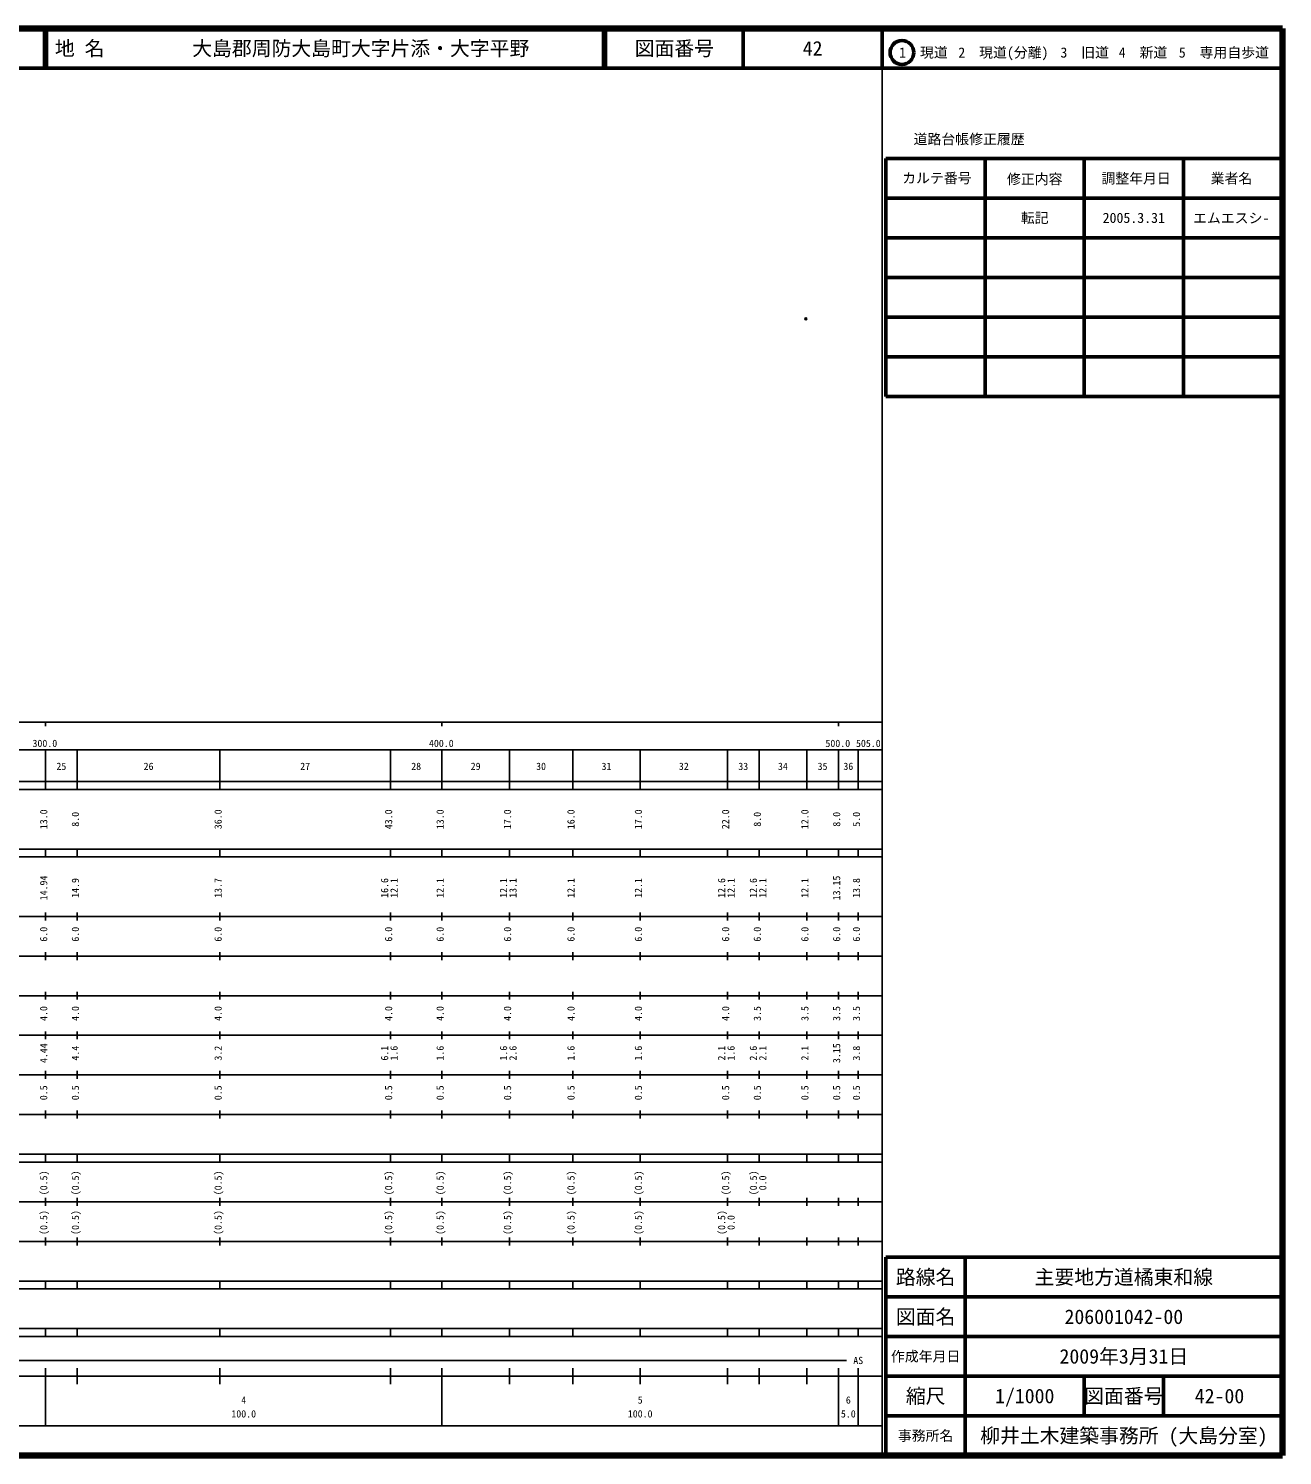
# Model space of a CAD drawing. Units: millimetres on the paper. Extents: x 40 to 680, y 20 to 380.
# Drawn here: x 363.7 to 680, y 20 to 380 of the extents above; entities that cross this region are included whole.
import ezdxf
from ezdxf.enums import TextEntityAlignment as Align

# ---------------------------------------------------------------- set-up
doc = ezdxf.new("R2010")
doc.units = ezdxf.units.MM
doc.header["$PDMODE"] = 32
doc.header["$PDSIZE"] = 0.5
doc.layers.add('M-OTRS', color=6, linetype='Continuous')
doc.layers.add('M-TTL-TXT', color=7, linetype='Continuous')
for name, color, linetype, lineweight in [('M-TTL', 2, 'Continuous', 140), ('M-TTL-BAND', 7, 'Continuous', 25), ('M-TTL-FRAM', 2, 'Continuous', 50), ('M-TTL-LINE', 7, 'Continuous', 50)]:
    doc.layers.add(name, color=color, linetype=linetype, lineweight=lineweight)
doc.styles.add('ＭＳ ゴシック', font='')
doc.styles.get('ＭＳ ゴシック').set_extended_font_data('MS Gothic')

msp = doc.modelspace()

# ---------------------------------------------------------------- linework, layer by layer
at = {"layer": 'M-OTRS'}
msp.add_point((559.784, 306.729), dxfattribs=at)
at = {"layer": 'M-TTL'}
for p, q in [((680, 380), (40, 380)), ((680, 20), (680, 380)), ((40, 20), (680, 20))]:
    msp.add_line(p, q, dxfattribs=at)
at = {"layer": 'M-TTL-BAND'}
for p, q in [((579, 20), (579, 370)), ((40, 205), (579, 205)), ((368, 205), (368, 204)), ((468, 205), (468, 204)), ((568, 205), (568, 204)), ((68, 198), (579, 198)), ((368, 188), (368, 198)), ((376, 188), (376, 198)), ((412, 188), (412, 198)), ((455, 188), (455, 198)), ((468, 188), (468, 198)), ((485, 188), (485, 198)), ((501, 188), (501, 198)), ((518, 188), (518, 198)), ((540, 188), (540, 198)), ((548, 188), (548, 198)), ((560, 188), (560, 198)), ((568, 188), (568, 198)), ((573, 188), (573, 198)), ((40, 190), (579, 190)), ((40, 188), (579, 188)), ((40, 173), (579, 173)), ((368, 171), (368, 173)), ((376, 171), (376, 173)), ((412, 171), (412, 173)), ((455, 171), (455, 173)), ((468, 171), (468, 173)), ((485, 171), (485, 173)), ((501, 171), (501, 173)), ((518, 171), (518, 173)), ((540, 171), (540, 173)), ((548, 171), (548, 173)), ((560, 171), (560, 173)), ((568, 171), (568, 173)), ((573, 171), (573, 173)), ((40, 171), (579, 171)), ((40, 156), (579, 156)), ((368, 155), (368, 157)), ((376, 155), (376, 157)), ((412, 155), (412, 157)), ((455, 155), (455, 157)), ((468, 155), (468, 157)), ((485, 155), (485, 157)), ((501, 155), (501, 157)), ((518, 155), (518, 157)), ((540, 155), (540, 157)), ((548, 155), (548, 157)), ((560, 155), (560, 157)), ((568, 155), (568, 157)), ((573, 155), (573, 157)), ((46, 146), (579, 146)), ((368, 145), (368, 147)), ((376, 145), (376, 147)), ((412, 145), (412, 147)), ((455, 145), (455, 147)), ((468, 145), (468, 147)), ((485, 145), (485, 147)), ((501, 145), (501, 147)), ((518, 145), (518, 147)), ((540, 145), (540, 147)), ((548, 145), (548, 147)), ((560, 145), (560, 147)), ((568, 145), (568, 147)), ((573, 145), (573, 147)), ((368, 135), (368, 137)), ((376, 135), (376, 137)), ((412, 135), (412, 137)), ((455, 135), (455, 137)), ((468, 135), (468, 137)), ((485, 135), (485, 137)), ((501, 135), (501, 137)), ((518, 135), (518, 137)), ((540, 135), (540, 137)), ((548, 135), (548, 137)), ((560, 135), (560, 137)), ((568, 135), (568, 137)), ((573, 135), (573, 137)), ((52, 136), (579, 136)), ((46, 126), (579, 126)), ((368, 125), (368, 127)), ((376, 125), (376, 127)), ((412, 125), (412, 127)), ((455, 125), (455, 127)), ((468, 125), (468, 127)), ((485, 125), (485, 127)), ((501, 125), (501, 127)), ((518, 125), (518, 127)), ((540, 125), (540, 127)), ((548, 125), (548, 127)), ((560, 125), (560, 127)), ((568, 125), (568, 127)), ((573, 125), (573, 127)), ((52, 116), (579, 116)), ((368, 115), (368, 117)), ((376, 115), (376, 117)), ((412, 115), (412, 117)), ((455, 115), (455, 117)), ((468, 115), (468, 117)), ((485, 115), (485, 117)), ((501, 115), (501, 117)), ((518, 115), (518, 117)), ((540, 115), (540, 117)), ((548, 115), (548, 117)), ((560, 115), (560, 117)), ((568, 115), (568, 117)), ((573, 115), (573, 117)), ((46, 106), (579, 106)), ((368, 105), (368, 107)), ((376, 105), (376, 107)), ((412, 105), (412, 107)), ((455, 105), (455, 107)), ((468, 105), (468, 107)), ((485, 105), (485, 107)), ((501, 105), (501, 107)), ((518, 105), (518, 107)), ((540, 105), (540, 107)), ((548, 105), (548, 107)), ((560, 105), (560, 107)), ((568, 105), (568, 107)), ((573, 105), (573, 107)), ((40, 96), (579, 96)), ((40, 94), (579, 94)), ((368, 94), (368, 96)), ((376, 94), (376, 96)), ((412, 94), (412, 96)), ((455, 94), (455, 96)), ((468, 94), (468, 96)), ((485, 94), (485, 96)), ((501, 94), (501, 96)), ((518, 94), (518, 96)), ((540, 94), (540, 96)), ((548, 94), (548, 96)), ((560, 94), (560, 96)), ((568, 94), (568, 96)), ((573, 94), (573, 96)), ((49, 84), (579, 84)), ((368, 83), (368, 85)), ((376, 83), (376, 85)), ((412, 83), (412, 85)), ((455, 83), (455, 85)), ((468, 83), (468, 85)), ((485, 83), (485, 85)), ((501, 83), (501, 85)), ((518, 83), (518, 85)), ((540, 83), (540, 85)), ((548, 83), (548, 85)), ((560, 83), (560, 85)), ((568, 83), (568, 85)), ((573, 83), (573, 85)), ((40, 74), (579, 74)), ((368, 73), (368, 75)), ((376, 73), (376, 75)), ((412, 73), (412, 75)), ((455, 73), (455, 75)), ((468, 73), (468, 75)), ((485, 73), (485, 75)), ((501, 73), (501, 75)), ((518, 73), (518, 75)), ((540, 73), (540, 75)), ((548, 73), (548, 75)), ((560, 73), (560, 75)), ((568, 73), (568, 75)), ((573, 73), (573, 75)), ((40, 64), (579, 64)), ((40, 62), (579, 62)), ((368, 62), (368, 64)), ((376, 62), (376, 64)), ((412, 62), (412, 64)), ((455, 62), (455, 64)), ((468, 62), (468, 64)), ((485, 62), (485, 64)), ((501, 62), (501, 64)), ((518, 62), (518, 64)), ((540, 62), (540, 64)), ((548, 62), (548, 64)), ((560, 62), (560, 64)), ((568, 62), (568, 64)), ((573, 62), (573, 64)), ((40, 52), (579, 52)), ((368, 50), (368, 52)), ((376, 50), (376, 52)), ((412, 50), (412, 52)), ((455, 50), (455, 52)), ((468, 50), (468, 52)), ((485, 50), (485, 52)), ((501, 50), (501, 52)), ((518, 50), (518, 52)), ((540, 50), (540, 52)), ((548, 50), (548, 52)), ((560, 50), (560, 52)), ((568, 50), (568, 52)), ((573, 50), (573, 52)), ((40, 50), (579, 50)), ((71, 44), (570, 44)), ((40, 40), (579, 40)), ((368, 27.5), (368, 42)), ((376, 38), (376, 42)), ((412, 38), (412, 42)), ((455, 38), (455, 42)), ((468, 27.5), (468, 42)), ((485, 38), (485, 42)), ((501, 38), (501, 42)), ((518, 38), (518, 42)), ((540, 38), (540, 42)), ((548, 38), (548, 42)), ((560, 38), (560, 42)), ((568, 27.5), (568, 42)), ((573, 27.5), (573, 42)), ((68, 27.5), (579, 27.5))]:
    msp.add_line(p, q, dxfattribs=at)
at = {"layer": 'M-TTL-FRAM'}
for p, q in [((580, 347.197), (580, 287.197)), ((580, 347.197), (680, 347.197)), ((580, 287.197), (680, 287.197)), ((680, 70), (580, 70)), ((580, 70), (580, 20))]:
    msp.add_line(p, q, dxfattribs=at)
at = {"layer": 'M-TTL-LINE'}
for p, q in [((367.75, 380), (367.75, 370)), ((368.25, 380), (368.25, 370)), ((508.747, 380), (508.747, 370)), ((509.247, 380), (509.247, 370)), ((543.997, 380), (543.997, 370)), ((579, 380), (579, 370)), ((40, 370), (680, 370)), ((605, 347.197), (605, 287.197)), ((630, 347.197), (630, 287.197)), ((655, 347.197), (655, 287.197)), ((580, 337.197), (680, 337.197)), ((580, 327.197), (680, 327.197)), ((580, 317.197), (680, 317.197)), ((580, 307.197), (680, 307.197)), ((580, 297.197), (680, 297.197)), ((600, 70), (600, 20)), ((680, 60), (580, 60)), ((680, 50), (580, 50)), ((680, 40), (580, 40)), ((630, 40), (630, 30)), ((650, 40), (650, 30)), ((680, 30), (580, 30))]:
    msp.add_line(p, q, dxfattribs=at)
msp.add_circle((584.031, 373.958), 3, dxfattribs=at)

# ---------------------------------------------------------------- texts
at = {"layer": 'M-TTL-BAND', "style": 'ＭＳ ゴシック'}
for s, p in [('300.0', (367.844, 198.195)), ('400.0', (467.844, 198.195)), ('500.0', (567.844, 198.195)), ('505.0', (575.545, 198.195)), ('25', (372, 192.405)), ('26', (394, 192.405)), ('27', (433.5, 192.405)), ('28', (461.5, 192.405)), ('29', (476.5, 192.405)), ('30', (493, 192.405)), ('31', (509.5, 192.405)), ('32', (529, 192.405)), ('33', (544, 192.405)), ('34', (554, 192.405)), ('35', (564, 192.405)), ('36', (570.5, 192.405)), ('AS', (573, 42.5)), ('4', (418, 32.523)), ('5', (518, 32.523)), ('6', (570.5, 32.523)), ('100.0', (418, 29.033)), ('100.0', (518, 29.033)), ('5.0', (570.5, 29.033))]:
    msp.add_text(s, height=1.833, dxfattribs=at).set_placement(p, align=Align.BOTTOM_CENTER)
for s, p in [('13.0', (369, 180.5)), ('8.0', (377, 180.5)), ('36.0', (413, 180.5)), ('43.0', (456, 180.5)), ('13.0', (469, 180.5)), ('17.0', (486, 180.5)), ('16.0', (502, 180.5)), ('17.0', (519, 180.5)), ('22.0', (541, 180.5)), ('8.0', (549, 180.5)), ('12.0', (561, 180.5)), ('8.0', (569, 180.5)), ('5.0', (574, 180.5)), ('14.94', (369, 163.174)), ('13.15', (569, 163.174)), ('14.9', (377, 163.174)), ('13.7', (413, 163.174)), ('16.6', (455, 163.174)), ('12.1', (457.37, 163.174)), ('12.1', (469, 163.174)), ('12.1', (485, 163.174)), ('13.1', (487.37, 163.174)), ('12.1', (502, 163.174)), ('12.1', (519, 163.174)), ('12.6', (540, 163.174)), ('12.1', (542.37, 163.174)), ('12.6', (548, 163.174)), ('12.1', (550.37, 163.174)), ('12.1', (561, 163.174)), ('13.8', (574, 163.174)), ('6.0', (369, 151.5)), ('6.0', (377, 151.5)), ('6.0', (413, 151.5)), ('6.0', (456, 151.5)), ('6.0', (469, 151.5)), ('6.0', (486, 151.5)), ('6.0', (502, 151.5)), ('6.0', (519, 151.5)), ('6.0', (541, 151.5)), ('6.0', (549, 151.5)), ('6.0', (561, 151.5)), ('6.0', (569, 151.5)), ('6.0', (574, 151.5)), ('4.0', (369, 131.5)), ('4.0', (377, 131.5)), ('4.0', (413, 131.5)), ('4.0', (456, 131.5)), ('4.0', (469, 131.5)), ('4.0', (486, 131.5)), ('4.0', (502, 131.5)), ('4.0', (519, 131.5)), ('4.0', (541, 131.5)), ('3.5', (549, 131.5)), ('3.5', (561, 131.5)), ('3.5', (569, 131.5)), ('3.5', (574, 131.5)), ('4.44', (369, 121.5)), ('4.4', (377, 121.5)), ('3.2', (413, 121.5)), ('6.1', (455, 121.5)), ('1.6', (457.37, 121.5)), ('1.6', (469, 121.5)), ('1.6', (485, 121.5)), ('2.6', (487.37, 121.5)), ('1.6', (502, 121.5)), ('1.6', (519, 121.5)), ('2.1', (540, 121.5)), ('1.6', (542.37, 121.5)), ('2.6', (548, 121.5)), ('2.1', (550.37, 121.5)), ('2.1', (561, 121.5)), ('3.15', (569, 121.5)), ('3.8', (574, 121.5)), ('0.5', (369, 111.5)), ('0.5', (377, 111.5)), ('0.5', (413, 111.5)), ('0.5', (456, 111.5)), ('0.5', (469, 111.5)), ('0.5', (486, 111.5)), ('0.5', (502, 111.5)), ('0.5', (519, 111.5)), ('0.5', (541, 111.5)), ('0.5', (549, 111.5)), ('0.5', (561, 111.5)), ('0.5', (569, 111.5)), ('0.5', (574, 111.5)), ('(0.5)', (369, 88.764)), ('(0.5)', (377, 88.764)), ('(0.5)', (413, 88.764)), ('(0.5)', (456, 88.764)), ('(0.5)', (469, 88.764)), ('(0.5)', (486, 88.764)), ('(0.5)', (502, 88.764)), ('(0.5)', (519, 88.764)), ('(0.5)', (541, 88.764)), ('(0.5)', (548, 88.764)), ('0.0', (550.37, 88.764)), ('(0.5)', (369, 78.764)), ('(0.5)', (377, 78.764)), ('(0.5)', (413, 78.764)), ('(0.5)', (456, 78.764)), ('(0.5)', (469, 78.764)), ('(0.5)', (486, 78.764)), ('(0.5)', (502, 78.764)), ('(0.5)', (519, 78.764)), ('(0.5)', (540, 78.764)), ('0.0', (542.37, 78.764))]:
    msp.add_text(s, height=1.833, rotation=90, dxfattribs=at).set_placement(p, align=Align.BOTTOM_CENTER)
at = {"layer": 'M-TTL-TXT', "style": 'ＭＳ ゴシック'}
for s, p in [('地 名', (370.38, 375)), ('大島郡周防大島町大字片添・大字平野', (405.024, 375))]:
    msp.add_text(s, height=3.666, dxfattribs=at).set_placement(p, align=Align.MIDDLE_LEFT)
for s, height, p in [('図面番号', 3.666, (526.622, 375)), ('42', 3.666, (561.497, 375)), ('1\u3000現道', 2.566, (589.448, 373.958)), ('2\u3000現道(分離)', 2.566, (609.619, 373.958)), ('3\u3000旧道', 2.566, (630.121, 373.958)), ('4\u3000新道', 2.566, (644.824, 373.958)), ('5\u3000専用自歩道', 2.566, (665.228, 373.958)), ('道路台帳修正履歴', 2.566, (600.968, 352.113)), ('カルテ番号', 2.566, (592.839, 342.277)), ('修正内容', 2.566, (617.509, 342.023)), ('調整年月日', 2.566, (643.089, 342.197)), ('業者名', 2.566, (667.134, 342.197)), ('転記', 2.566, (617.5, 332.245)), ('2005.3.31', 2.566, (642.5, 332.245)), ('エムエスシ-', 2.566, (667.077, 332.189)), ('路線名', 3.666, (590, 65)), ('路線名', 3.666, (590, 65)), ('主要地方道橘東和線', 3.666, (640, 65)), ('図面名', 3.666, (590, 55)), ('図面名', 3.666, (590, 55)), ('206001042-00', 3.666, (640, 55)), ('2009年3月31日', 3.666, (640, 45)), ('作成年月日', 2.566, (590, 45)), ('作成年月日', 2.566, (590, 45)), ('縮尺', 3.666, (590, 35)), ('縮尺', 3.666, (590, 35)), ('1/1000', 3.666, (615, 35)), ('図面番号', 3.666, (640, 35)), ('図面番号', 3.666, (640, 35)), ('42-00', 3.666, (664.125, 35)), ('事務所名', 2.566, (590, 25)), ('事務所名', 2.566, (590, 25)), ('柳井土木建築事務所 (大島分室)', 3.666, (640, 25))]:
    msp.add_text(s, height=height, dxfattribs=at).set_placement(p, align=Align.MIDDLE_CENTER)

doc.saveas('drawing.dxf')
